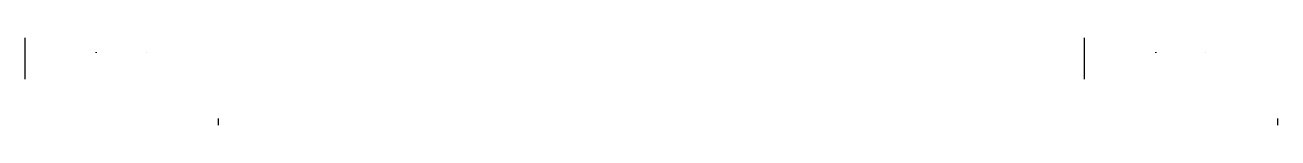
# Model space of a CAD drawing. Header units: millimetres. Extents: x 227 to 9618, y 1295 to 1950.
import ezdxf

# ---------------------------------------------------------------- set-up
doc = ezdxf.new("R2010")
doc.units = ezdxf.units.MM
doc.layers.add('OH!-Furniture', color=7, linetype='Continuous')
doc.layers.add('OJETILLO', color=168, linetype='Continuous')

# ---------------------------------------------------------------- blocks, each defined once
blk = doc.blocks.new('3X1MOD')
at = {"layer": 'OJETILLO', "color": 7, "extrusion": (-2.65391e-14, 1, 8.59853e-31), "elevation": -1287.1}
blk.add_lwpolyline([(-2229.3, 99.4), (-2224.3, 99.4), (-2224.3, 100.4), (-2229.3, 100.4)], close=True, dxfattribs=at)
at = {"layer": 'OJETILLO', "color": 7, "extrusion": (2.65391e-14, -1, -8.59853e-31), "elevation": 1662.7}
blk.add_lwpolyline([(2223.8, 110.7), (2223.8, 109.2)], dxfattribs=at)
blk = doc.blocks.new('CORCHETE 1')
for p, q in [((-1560.6, -2790.4, 1000), (-1560.6, -2480.4, 1000)), ((-110.6, -3135.4), (-110.6, -3085.4))]:
    blk.add_line(p, q)
at = {"color": 0, "rotation": 90}
blk.add_blockref('3X1MOD', (-2313.8, -4817.1, 888.6), dxfattribs=at)

msp = doc.modelspace()

# ---------------------------------------------------------------- block references
at = {"layer": 'OH!-Furniture'}
for p in [(1787.3, 4430.5), (9728.5, 4430.5)]:
    msp.add_blockref('CORCHETE 1', p, dxfattribs=at)

doc.saveas('drawing.dxf')
